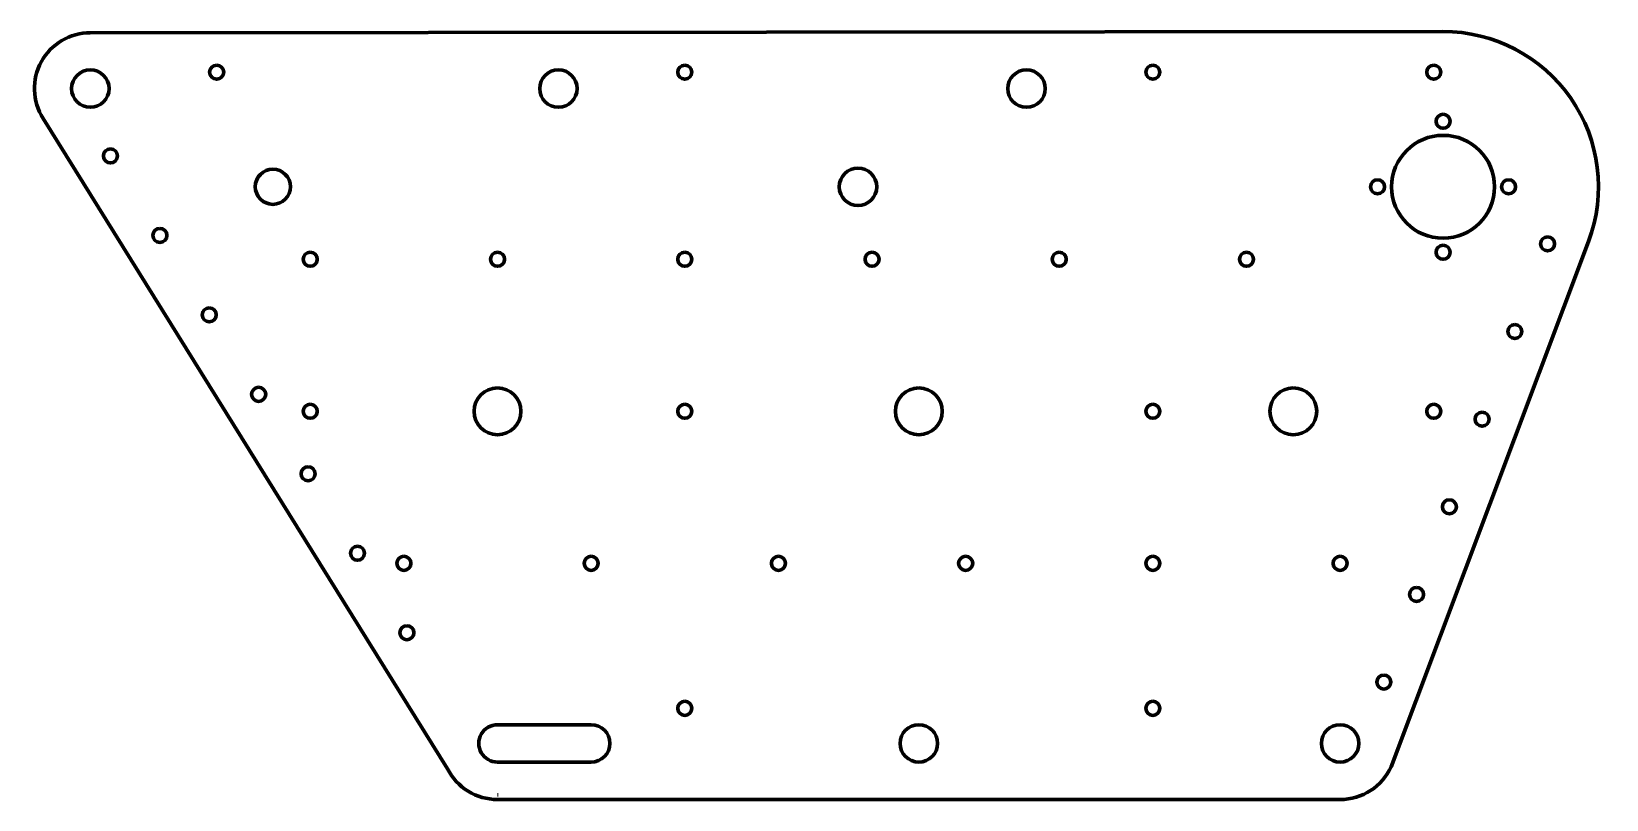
# Model space of a CAD drawing. Header units: millimetres. Extents: x -119 to 218, y -19 to 145.
import ezdxf

# ---------------------------------------------------------------- set-up
doc = ezdxf.new("R2010")
doc.units = ezdxf.units.MM
doc.layers.get('0').update_dxf_attribs({"color": 253, "lineweight": 70, "true_color": 0x8faf8f})

msp = doc.modelspace()

# ---------------------------------------------------------------- linework, layer by layer
for p, q in [((-106.01, 144.94), (182.96, 145.2)), ((-29.7, -12.43), (-116.09, 126.61)), ((171.9, -12), (214.07, 100.33)), ((-19, -3), (1, -3)), ((1, -11), (-19, -11)), ((-19, -18), (-18.88, -18)), ((160.99, -19), (-19, -19))]:
    msp.add_line(p, q)
for centre, major_axis, start_param, end_param in [((-105.99, 133), (0, 11.94), 0.000879, 2.135198), ((182.99, 112), (0, 33.2), 4.353256, 6.284064), ((-19, -7), (0, 4), 0, 3.141593), ((1, -7), (0, 4), 3.141593, 6.283185), ((-19, -7), (0, 12), 2.03995, 3.141593), ((160.99, -7), (0, 12), 3.141593, 4.282614)]:
    msp.add_ellipse(centre, major_axis=major_axis, ratio=0.99995, start_param=start_param, end_param=end_param)
for centre, major_axis in [((-79, 136.5), (0, 1.5)), ((21, 136.5), (0, 1.5)), ((120.99, 136.5), (0, 1.5)), ((180.99, 136.5), (0, 1.5)), ((-105.99, 133), (0, 4)), ((-6, 133), (0, 4)), ((94, 133), (0, 4)), ((182.99, 126), (0, 1.5)), ((182.99, 112), (0, 11)), ((-101.69, 118.6), (0, 1.5)), ((-67, 112), (0, 3.75)), ((58, 112), (0, 4)), ((168.99, 112), (0, 1.5)), ((196.99, 112), (0, 1.5)), ((-91.13, 101.61), (0, 1.5)), ((205.32, 99.8), (0, 1.5)), ((-59, 96.5), (0, 1.5)), ((-19, 96.5), (0, 1.5)), ((21, 96.5), (0, 1.5)), ((61, 96.5), (0, 1.5)), ((100.99, 96.5), (0, 1.5)), ((140.99, 96.5), (0, 1.5)), ((182.99, 98), (0, 1.5)), ((-80.58, 84.62), (0, 1.5)), ((198.32, 81.06), (0, 1.5)), ((-70.03, 67.63), (0, 1.5)), ((-19, 64), (0, 5)), ((71, 64), (0, 5)), ((150.99, 64), (0, 5)), ((-59, 64), (0, 1.5)), ((21, 64), (0, 1.5)), ((120.99, 64), (0, 1.5)), ((180.99, 64), (0, 1.5)), ((191.33, 62.32), (0, 1.5)), ((-59.47, 50.65), (0, 1.5)), ((184.33, 43.59), (0, 1.5)), ((-48.92, 33.66), (0, 1.5)), ((-39, 31.5), (0, 1.5)), ((1, 31.5), (0, 1.5)), ((41, 31.5), (0, 1.5)), ((81, 31.5), (0, 1.5)), ((120.99, 31.5), (0, 1.5)), ((160.99, 31.5), (0, 1.5)), ((177.33, 24.85), (0, 1.5)), ((-38.36, 16.67), (0, 1.5)), ((170.33, 6.12), (0, 1.5)), ((21, 0.5), (0, 1.5)), ((120.99, 0.5), (0, 1.5)), ((71, -7), (0, 4)), ((160.99, -7), (0, 4))]:
    msp.add_ellipse(centre, major_axis=major_axis, ratio=0.99995)

doc.saveas('drawing.dxf')
